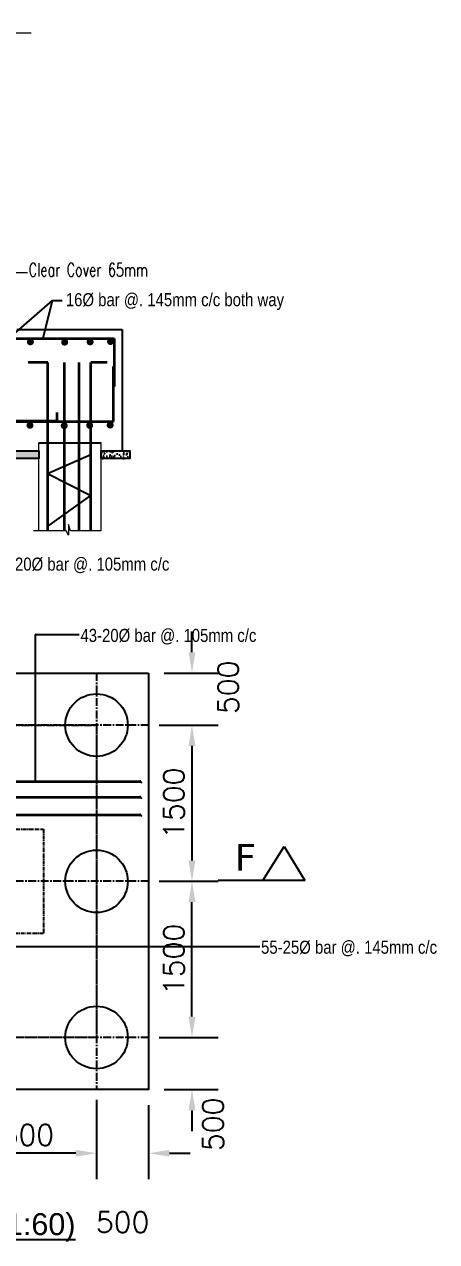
# Model space of a CAD drawing. Header units: millimetres. Extents: x 6239764 to 13047540, y 367704 to 979893.
# Drawn here: x 6567644 to 6571602, y 385256 to 396948 of the extents above; entities that cross this region are included whole.
import ezdxf
from ezdxf import colors
from ezdxf.entities.mleader import LeaderData, LeaderLine
from ezdxf.math import Vec2, Vec3

# ---------------------------------------------------------------- set-up
doc = ezdxf.new("R2010")
doc.units = ezdxf.units.MM
doc.header["$LTSCALE"] = 300
for name, pattern in [('CENTERX2', [4, 2.5, -0.5, 0.5, -0.5]), ('DASHED2', [0.375, 0.25, -0.125]), ('G', [2, 1.25, -0.25, 0.25, -0.25]), ('K', [2.5, 1.25, -0.25, 0.25, -0.25, 0.25, -0.25])]:
    doc.linetypes.add(name, pattern=pattern)
for name, color, linetype in [('05', 1, 'G'), ('07', 6, 'K'), ('DIM', 4, 'Continuous'), ('TEXT', 7, 'Continuous')]:
    doc.layers.add(name, color=color, linetype=linetype)
doc.layers.add('covering', color=7, linetype='Continuous', lineweight=15)
doc.layers.add('ROD', color=10, linetype='Continuous', lineweight=35)
doc.styles.add('1-100', font='romans.shx', dxfattribs={"height": 200})
doc.styles.add('1-37.5', font='arial.ttf')
doc.styles.add('NARROW', font='ARIALN.TTF')
doc.styles.get("Standard").update_dxf_attribs({"font": 'txt8.shx', "width": 0.7, "bigfont": 'hztxt_ii.shx'})
doc.styles.add('TEXT', font='swisscl.ttf')
doc.styles.add('ver', font='verdana.ttf')
doc.linetypes.add('ZIGZAG', pattern='A,0.0001,-0.2,[131,ltypeshp.shx,S=0.2,R=0,X=-0.2,Y=0],-0.4,[131,ltypeshp.shx,S=0.2,R=180,X=0.2,Y=0],-0.2', length=0.8001)
doc.dimstyles.new('1-100', dxfattribs={"dimtxt": 210, "dimasz": 200, "dimexe": 250, "dimexo": 150, "dimgap": 75, "dimtad": 1, "dimdec": 0, "dimzin": 3, "dimdsep": 46, "dimtxsty": '1-100', "dimcen": 0.09, "dimclrd": 161, "dimclre": 161, "dimclrt": 161, "dimadec": 0, "dimazin": 0, "dimtfac": 1, "dimtdec": 0, "dimtofl": 0, "dimtmove": 2, "dimatfit": 3, "dimfxl": 1, "dimtolj": 1, "dimtzin": 0, "dimarcsym": 0})
doc.dimstyles.new('1_8 N1', dxfattribs={"dimscale": 1.5, "dimtxt": 48, "dimasz": 36, "dimexe": 18, "dimexo": 18, "dimgap": 15, "dimtad": 1, "dimdec": 1, "dimzin": 3, "dimdsep": 46, "dimlunit": 4, "dimtxsty": 'TEXT', "dimblk": 'ARCHTICK', "dimcen": 5, "dimdle": 18, "dimclrd": 8, "dimclre": 8, "dimclrt": 256, "dimadec": 0, "dimazin": 0, "dimtfac": 1, "dimtdec": 1, "dimtix": 1, "dimtmove": 0, "dimatfit": 3, "dimfxl": 0.18, "dimtvp": 0.75, "dimtolj": 1, "dimtzin": 0, "dimlwe": -1, "dimarcsym": 0})

# ---------------------------------------------------------------- blocks, each defined once
blk = doc.blocks.new('*D849')
at = {"layer": '07', "color": 161, "linetype": 'Continuous', "lineweight": -2, "ltscale": 0.1, "transparency": 16777216}
for p, q in [((6566837, 386617), (6566837, 385855)), ((6568337, 386617), (6568337, 385855)), ((6568137, 386105), (6567037, 386105))]:
    blk.add_line(p, q, dxfattribs=at)
at = {"layer": '07', "color": 161, "linetype": 'Continuous', "ltscale": 0.1, "transparency": 16777216}
for points in [[(6567037, 386138), (6567037, 386072), (6566837, 386105)], [(6568137, 386138), (6568137, 386072), (6568337, 386105)]]:
    blk.add_solid(points, dxfattribs=at)
at = {"layer": 'Defpoints', "color": 0, "linetype": 'Continuous', "ltscale": 0.1, "transparency": 16777216}
for p in [(6566837, 386767), (6568337, 386767), (6566837, 386105)]:
    blk.add_point(p, dxfattribs=at)
at = {"layer": '07', "color": 161, "linetype": 'Continuous', "ltscale": 0.1, "transparency": 16777216, "insert": (6567587, 386280), "char_height": 200, "attachment_point": 5, "style": '1-100'}
blk.add_mtext('\\A1;1500', dxfattribs=at)
blk = doc.blocks.new('*D850')
at = {"layer": '07', "color": 161, "linetype": 'Continuous', "lineweight": -2, "ltscale": 0.1, "transparency": 16777216}
for p, q in [((6568937, 390217), (6569503, 390217)), ((6569253, 390017), (6569253, 388917)), ((6568937, 388717), (6569503, 388717))]:
    blk.add_line(p, q, dxfattribs=at)
at = {"layer": '07', "color": 161, "linetype": 'Continuous', "ltscale": 0.1, "transparency": 16777216}
for points in [[(6569220, 390017), (6569286, 390017), (6569253, 390217)], [(6569220, 388917), (6569286, 388917), (6569253, 388717)]]:
    blk.add_solid(points, dxfattribs=at)
at = {"layer": 'Defpoints', "color": 0, "linetype": 'Continuous', "ltscale": 0.1, "transparency": 16777216}
for p in [(6568787, 390217), (6568787, 388717), (6569253, 388717)]:
    blk.add_point(p, dxfattribs=at)
at = {"layer": '07', "color": 161, "linetype": 'Continuous', "ltscale": 0.1, "transparency": 16777216, "insert": (6569078, 389467), "char_height": 200, "attachment_point": 5, "rotation": 90, "style": '1-100'}
blk.add_mtext('\\A1;1500', dxfattribs=at)
blk = doc.blocks.new('*D851')
at = {"layer": '07', "color": 161, "linetype": 'Continuous', "lineweight": -2, "ltscale": 0.1, "transparency": 16777216}
for p, q in [((6569253, 390917), (6569253, 391117)), ((6568987, 390717), (6569503, 390717)), ((6568937, 390217), (6569503, 390217)), ((6569253, 390017), (6569253, 389817))]:
    blk.add_line(p, q, dxfattribs=at)
at = {"layer": '07', "color": 161, "linetype": 'Continuous', "ltscale": 0.1, "transparency": 16777216}
for points in [[(6569220, 390917), (6569286, 390917), (6569253, 390717)], [(6569220, 390017), (6569286, 390017), (6569253, 390217)]]:
    blk.add_solid(points, dxfattribs=at)
at = {"layer": 'Defpoints', "color": 0, "linetype": 'Continuous', "ltscale": 0.1, "transparency": 16777216}
for p in [(6568837, 390717), (6569253, 390717), (6568787, 390217)]:
    blk.add_point(p, dxfattribs=at)
at = {"layer": '07', "color": 161, "linetype": 'Continuous', "ltscale": 0.1, "transparency": 16777216, "insert": (6569601, 390580), "char_height": 200, "attachment_point": 5, "rotation": 90, "style": '1-100'}
blk.add_mtext('\\A1;500', dxfattribs=at)
blk = doc.blocks.new('*D852')
at = {"layer": '07', "color": 161, "linetype": 'Continuous', "lineweight": -2, "ltscale": 0.1, "transparency": 16777216}
for p, q in [((6568937, 388717), (6569503, 388717)), ((6569253, 387417), (6569253, 388517)), ((6568937, 387217), (6569503, 387217))]:
    blk.add_line(p, q, dxfattribs=at)
at = {"layer": '07', "color": 161, "linetype": 'Continuous', "ltscale": 0.1, "transparency": 16777216}
for points in [[(6569220, 388517), (6569286, 388517), (6569253, 388717)], [(6569220, 387417), (6569286, 387417), (6569253, 387217)]]:
    blk.add_solid(points, dxfattribs=at)
at = {"layer": 'Defpoints', "color": 0, "linetype": 'Continuous', "ltscale": 0.1, "transparency": 16777216}
for p in [(6568787, 388717), (6569253, 388717), (6568787, 387217)]:
    blk.add_point(p, dxfattribs=at)
at = {"layer": '07', "color": 161, "linetype": 'Continuous', "ltscale": 0.1, "transparency": 16777216, "insert": (6569078, 387967), "char_height": 200, "attachment_point": 5, "rotation": 90, "style": '1-100'}
blk.add_mtext('\\A1;1500', dxfattribs=at)
blk = doc.blocks.new('*D853')
at = {"layer": '07', "color": 161, "linetype": 'Continuous', "lineweight": -2, "ltscale": 0.1, "transparency": 16777216}
for p, q in [((6569253, 387417), (6569253, 387617)), ((6568987, 387217), (6569503, 387217)), ((6568987, 386717), (6569503, 386717)), ((6569253, 386517), (6569253, 386317))]:
    blk.add_line(p, q, dxfattribs=at)
at = {"layer": '07', "color": 161, "linetype": 'Continuous', "ltscale": 0.1, "transparency": 16777216}
for points in [[(6569220, 387417), (6569286, 387417), (6569253, 387217)], [(6569220, 386517), (6569286, 386517), (6569253, 386717)]]:
    blk.add_solid(points, dxfattribs=at)
at = {"layer": 'Defpoints', "color": 0, "linetype": 'Continuous', "ltscale": 0.1, "transparency": 16777216}
for p in [(6568837, 387217), (6569253, 387217), (6568837, 386717)]:
    blk.add_point(p, dxfattribs=at)
at = {"layer": '07', "color": 161, "linetype": 'Continuous', "ltscale": 0.1, "transparency": 16777216, "insert": (6569454, 386383), "char_height": 200, "attachment_point": 5, "rotation": 90, "style": '1-100'}
blk.add_mtext('\\A1;500', dxfattribs=at)
blk = doc.blocks.new('*D854')
at = {"layer": '07', "color": 161, "linetype": 'Continuous', "lineweight": -2, "ltscale": 0.1, "transparency": 16777216}
for p, q in [((6568337, 386567), (6568337, 385855)), ((6568837, 386567), (6568837, 385855)), ((6568137, 386105), (6567937, 386105)), ((6569037, 386105), (6569237, 386105))]:
    blk.add_line(p, q, dxfattribs=at)
at = {"layer": '07', "color": 161, "linetype": 'Continuous', "ltscale": 0.1, "transparency": 16777216}
for points in [[(6568137, 386138), (6568137, 386072), (6568337, 386105)], [(6569037, 386138), (6569037, 386072), (6568837, 386105)]]:
    blk.add_solid(points, dxfattribs=at)
at = {"layer": 'Defpoints', "color": 0, "linetype": 'Continuous', "ltscale": 0.1, "transparency": 16777216}
for p in [(6568337, 386717), (6568837, 386717), (6568337, 386105)]:
    blk.add_point(p, dxfattribs=at)
at = {"layer": '07', "color": 161, "linetype": 'Continuous', "ltscale": 0.1, "transparency": 16777216, "insert": (6568587, 385443), "char_height": 200, "attachment_point": 5, "style": '1-100'}
blk.add_mtext('\\A1;500', dxfattribs=at)
blk = doc.blocks.new('_ArchTick')
at = {"color": 0, "linetype": 'ByBlock', "const_width": 0.4}
blk.add_lwpolyline([(-0.5, -0.5), (0.5, 0.5)], dxfattribs=at)

msp = doc.modelspace()

# ---------------------------------------------------------------- hatches: boundary and pattern name
at = {"lineweight": 25}
h = msp.add_hatch(dxfattribs=at)
h.set_pattern_fill('AR-CONC', color=9, scale=20)
h.set_pattern_definition([(50, (6406814.06, 699564.76), (143.452037, -12.550427), [15, -165]), (355, (6406814.06, 699564.76), (-27.750267, 150.438427), [12, -132]), (100.451444, (6406826.02, 699563.71), (115.70177, 137.888), [12.74804, -140.22842]), (46.1842, (6406814.06, 699604.76), (213.44827, -33.10386), [22.5, -247.5]), (96.635635, (6406831.85, 699602), (186.93239, 194.82372), [19.12207, -210.34275]), (351.184164, (6406814.06, 699604.76), (186.93239, 194.82372), [18, -198]), (21, (6406834.06, 699594.76), (119.38141, -80.52378), [15, -165]), (326, (6406834.06, 699594.76), (48.663066, 145.03001), [12, -132]), (71.451445, (6406844.01, 699588.05), (168.044475, 64.50623), [12.74804, -140.22842]), (37.5, (6406814.065, 699564.757), (2.431971, 66.578771), [0, -130.4, 0, -134, 0, -132.5]), (7.5, (6406814.065, 699564.76), (52.613907, 78.882342), [0, -76.4, 0, -127.4, 0, -50.5]), (327.5, (6406769.465, 699564.757), (106.764487, -4.510974), [0, -50, 0, -156, 0, -207]), (317.5, (6406749.46, 699564.76), (116.637234, 20.020996), [0, -65, 0, -103.6, 0, -147])])
h.paths.add_polyline_path([(6566882.4, 392852), (6567782.4, 392852), (6567782.4, 392777), (6566882.4, 392777)])
h.paths.add_polyline_path([(6563882.4, 392852), (6564782.4, 392852), (6564782.4, 392777), (6563882.4, 392777)])
h.paths.add_polyline_path([(6563282.4, 392852), (6563007.4, 392852), (6563007.4, 392777), (6563282.4, 392777)])
at = {"ltscale": 0.1}
h = msp.add_hatch(dxfattribs=at)
h.set_pattern_fill('AR-CONC', color=8, scale=0.5)
h.set_pattern_definition([(50, (-4677.74, -83871.78), (91.0923345, -7.9695428), [9.525, -104.775]), (355, (-4677.74, -83871.78), (-17.6217107, 95.5284226), [7.62, -83.8202921]), (100.4514447, (-4670.15, -83872.44), (73.4706235, 87.558876), [8.0950044, -89.0451223]), (46.1842, (-4677.74, -83846.38), (135.5395204, -21.021164), [14.2875, -157.1625]), (96.6355576, (-4666.44, -83848.13), (118.702067, 123.7130623), [12.1425116, -133.567804]), (351.1841512, (-4677.74, -83846.38), (118.702067, 123.7130623), [11.4299835, -125.729866]), (21, (-4665.04, -83852.73), (75.8071956, -51.1325991), [9.525, -104.775]), (326, (-4665.04, -83852.73), (30.9010142, 92.093983), [7.62, -83.82]), (71.451445, (-4658.72, -83856.99), (106.7082096, 40.9613844), [8.0950044, -89.0449688]), (37.5, (-4677.74, -83871.778), (1.54430163, 42.27751944), [0, -82.804, 0, -85.09, 0, -84.1375]), (7.5, (-4677.74, -83871.78), (33.40983126, 50.0902874), [0, -48.514, 0, -80.899, 0, -32.0675]), (327.5, (-4706.06, -83871.778), (67.79529758, -2.864372), [0, -31.75, 0, -99.06, 0, -131.445]), (317.5, (-4718.76, -83871.78), (74.0645907, 12.7132455), [0, -41.275, 0, -65.786, 0, -93.345])])
h.paths.add_polyline_path([(6568657.4, 392852), (6568582.4, 392852), (6568582.4, 392777), (6568657.4, 392777)])
h.paths.add_polyline_path([(6568582.4, 392852), (6568382.4, 392852), (6568382.4, 392777), (6568582.4, 392777)])
at = {"layer": 'ROD'}
h = msp.add_hatch(dxfattribs=at)
h.set_pattern_fill('ANSI31', color=256)
h.set_pattern_definition([(45, (6401907.44147, 696075.69619), (-0.08838834765, 0.08838834765), [])])
h.paths.add_polyline_path([(6568767.7, 389674.3, 1), (6568755, 389674.3, 1)])
h = msp.add_hatch(dxfattribs=at)
h.set_pattern_fill('ANSI31', color=256)
h.set_pattern_definition([(45, (6401907.44147, 695925.86785), (-0.08838834765, 0.08838834765), [])])
h.paths.add_polyline_path([(6568767.7, 389524.4, 1), (6568755, 389524.4, 1)])
h = msp.add_hatch(dxfattribs=at)
h.set_pattern_fill('ANSI31', color=256)
h.set_pattern_definition([(45, (6401907.44147, 695755.54201), (-0.08838834765, 0.08838834765), [])])
h.paths.add_polyline_path([(6568767.7, 389354.1, 1), (6568755, 389354.1, 1)])

# ---------------------------------------------------------------- linework, layer by layer
at = {"lineweight": 0}
msp.add_line((6567407.9, 394565.7), (6567673.4, 394565.7), dxfattribs=at)
at = {"lineweight": 25}
for p, q in [((6567572.4, 394016.4, 0), (6568582.4, 394016.4, 0)), ((6568582.4, 394016.4, 0), (6568582.4, 392852, 0))]:
    msp.add_line(p, q, dxfattribs=at)
at = {"color": 6, "ltscale": 0.1}
msp.add_line((6567749.6, 391086.3), (6568169.1, 391086.3), dxfattribs=at)
at = {"color": 8, "linetype": 'CENTERX2', "ltscale": 0.1}
for p, q in [((6568336.6, 390717.1), (6568336.6, 386717.1)), ((6568836.6, 390217.1), (6561886.6, 390217.1)), ((6568836.6, 388717.1), (6561886.6, 388717.1)), ((6568836.6, 387217.1), (6561886.6, 387217.1))]:
    msp.add_line(p, q, dxfattribs=at)
at = {"lineweight": 25, "elevation": 0}
for points in [[(6566882.4, 392852), (6567782.4, 392852), (6567782.4, 392777), (6566882.4, 392777)], [(6568382.4, 392852), (6568657.4, 392852), (6568657.4, 392777), (6568382.4, 392777)]]:
    msp.add_lwpolyline(points, close=True, dxfattribs=at)
at = {"color": 141, "ltscale": 0.1}
msp.add_lwpolyline([(6568836.6, 390717.1), (6568836.6, 386717.1), (6561836.6, 386717.1), (6561836.6, 390717.1)], close=True, dxfattribs=at)
at = {"color": 8, "linetype": 'CENTERX2', "ltscale": 0.1}
msp.add_lwpolyline([(6568336.6, 390217.1), (6568336.6, 387217.1), (6562336.6, 387217.1), (6562336.6, 390217.1)], close=True, dxfattribs=at)
at = {"color": 22, "ltscale": 0.1}
for centre in [(6568336.6, 390217.1), (6568336.6, 388717.1), (6568336.6, 387217.1)]:
    msp.add_circle(centre, 300, dxfattribs=at)
at = {"layer": '05', "ltscale": 0.1}
msp.add_lwpolyline([(6567826.6, 389217.1), (6567826.6, 388217.1), (6567026.6, 388217.1), (6567026.6, 389217.1)], close=True, dxfattribs=at)
at = {"layer": 'covering', "lineweight": 0, "ltscale": 1500}
for p, q in [((6567782.4, 392083.7), (6567782.4, 392927)), ((6568382.4, 392083.7), (6568382.4, 392927))]:
    msp.add_line(p, q, dxfattribs=at)
at = {"layer": 'covering', "linetype": 'DASHED2', "lineweight": 0, "ltscale": 1500}
for points in [[(6567709, 396862.6), (6567277.2, 396862.6), (6567235.4, 396739.8), (6567235.4, 396947.9)], [(6568382.4, 392083.7), (6568087.2, 392083.7), (6568066.3, 392145.1), (6568066.3, 392041), (6568045.1, 392083.8), (6567732.4, 392083.7)]]:
    msp.add_lwpolyline(points, dxfattribs=at)
at = {"layer": 'DIM'}
msp.add_line((6567915.4, 394295.2, 0), (6568005.6, 394295.2, 0), dxfattribs=at)
at = {"layer": 'DIM', "linetype": 'ZIGZAG', "ltscale": 0.1}
msp.add_line((6567782.4, 392927), (6568382.4, 392927), dxfattribs=at)
at = {"layer": 'DIM', "ltscale": 3}
for p, q in [((6569933.5, 388725.5), (6570137.3, 389050.4)), ((6570137.3, 389050.4), (6570337.8, 388725.5)), ((6570337.8, 388725.5), (6569503.6, 388725.5))]:
    msp.add_line(p, q, dxfattribs=at)
at = {"layer": 'ROD'}
for p, q in [((6561657.4, 393929.9), (6568507.4, 393929.9)), ((6568507.4, 393929.9), (6568507.4, 393468.1)), ((6567868, 393700.8), (6567680, 393700.8)), ((6567868, 392083.7), (6567868, 393700.8)), ((6568029, 392083.7), (6568029, 393700.8)), ((6568171.3, 392083.7), (6568171.3, 393700.8)), ((6568282.2, 392083.7), (6568282.2, 393700.8)), ((6568439.9, 393699.1), (6568282.2, 393699.1)), ((6568499.4, 393134.3, 0), (6568499.4, 393662, 0)), ((6567957.4, 393139.1), (6567957.4, 393219.9)), ((6561707.4, 393134.3, 0), (6568499.4, 393134.3, 0)), ((6567537.4, 393139.1), (6567957.4, 393139.1)), ((6561911.6, 389675), (6568761.6, 389675)), ((6561911.6, 389525.2), (6568761.6, 389525.2)), ((6561911.6, 389354.9), (6568761.6, 389354.9))]:
    msp.add_line(p, q, dxfattribs=at)
at = {"layer": 'ROD', "lineweight": 25}
for p, q in [((6567865.9, 392635.2), (6568282.2, 392816.3)), ((6567865.9, 392635.2), (6568282.4, 392421.3)), ((6567865.9, 392123.9), (6568282.4, 392421.3))]:
    msp.add_line(p, q, dxfattribs=at)
at = {"layer": 'ROD', "const_width": 33.4, "elevation": 0}
for points in [[(6567718.2, 393898.4, -1), (6567684.8, 393898.4, -1)], [(6568047.3, 393894.9, -1), (6568013.9, 393894.9, -1)], [(6568291.7, 393897.9, -1), (6568258.3, 393897.9, -1)], [(6568487.6, 393901.1, -1), (6568454.2, 393901.1, -1)], [(6567714.1, 393096.6, -1), (6567680.7, 393096.6, -1)], [(6568043.1, 393093.1, -1), (6568009.7, 393093.1, -1)], [(6568287.6, 393096.1, -1), (6568254.2, 393096.1, -1)], [(6568483.8, 393099.3, -1), (6568450.3, 393099.3, -1)]]:
    msp.add_lwpolyline(points, format="xyb", close=True, dxfattribs=at)

# ---------------------------------------------------------------- texts
at = {"lineweight": 25}
for s, height, style, p in [('43-20Ø bar @. 105mm c/c', 125, 'NARROW', (6567346.7, 391701.3)), ('43-20Ø bar @. 105mm c/c', 125, 'NARROW', (6568182.4, 391016.3, -20.9)), ('F', 258.5, 'ver', (6569664, 388818.4)), ('55-25Ø bar @. 145mm c/c', 125, 'NARROW', (6569916.3, 388021.4, -20.9))]:
    msp.add_text(s, height=height, dxfattribs=dict(at, style=style)).set_placement(p)
at = {"insert": (6567685.3, 394655.1, 0), "char_height": 128.068, "width": 1699.627, "attachment_point": 1}
msp.add_mtext('Clear Cover 65mm', dxfattribs=at)
at = {"ltscale": 1500, "insert": (6568041.8, 394366, 0), "char_height": 125, "width": 2179.751, "attachment_point": 1, "style": 'NARROW'}
msp.add_mtext('16%%C bar @. 145mm c/c both way', dxfattribs=at)
at = {"layer": 'TEXT', "linetype": 'Continuous', "ltscale": 0.5, "insert": (6562665.2, 385529.2), "char_height": 210, "attachment_point": 1, "style": '1-37.5'}
msp.add_mtext('{\\L PLAN OF PILE CAP:PC-6( SCALE=1:60)}', dxfattribs=at)

# ---------------------------------------------------------------- dimensions: what is measured, and where the dimension line sits
at = {"layer": '07', "color": 6, "linetype": 'Continuous', "ltscale": 0.1}
for base, p1, p2, picture, middle in [((6569252.9, 390717.1), (6568786.6, 390217.1), (6568836.6, 390717.1), '*D851', (6569600.5, 390579.8)), ((6569252.9, 387217.1), (6568836.6, 386717.1), (6568836.6, 387217.1), '*D853', (6569453.9, 386383.1))]:
    dim = msp.add_linear_dim(base=base, p1=p1, p2=p2, angle=270, dimstyle='1-100', dxfattribs=at)
    dim.commit()
    dim.dimension.update_dxf_attribs({"geometry": picture, "text_midpoint": middle, "dimtype": 160})
for p1, picture, middle in [((6568786.6, 390217.1), '*D850', (6569077.9, 389467.1)), ((6568786.6, 387217.1), '*D852', (6569077.9, 387967.1))]:
    dim = msp.add_linear_dim(base=(6569252.9, 388717.1), p1=p1, p2=(6568786.6, 388717.1), angle=270, dimstyle='1-100', dxfattribs=at)
    dim.commit()
    dim.dimension.update_dxf_attribs({"geometry": picture, "text_midpoint": middle})
for base, p1, p2, picture, middle in [((6566836.6, 386105), (6568336.6, 386767.1), (6566836.6, 386767.1), '*D849', (6567586.6, 386280)), ((6568336.6, 386105), (6568836.6, 386717.1), (6568336.6, 386717.1), '*D854', (6568586.6, 385442.5))]:
    dim = msp.add_linear_dim(base=base, p1=p1, p2=p2, dimstyle='1-100', dxfattribs=at)
    dim.commit()
    dim.dimension.update_dxf_attribs({"geometry": picture, "text_midpoint": middle})

# ---------------------------------------------------------------- leaders
at = {"color": 6, "ltscale": 0.1}
ml = msp.add_multileader_mtext('Standard', dxfattribs=at)
ml.set_content('', color=6)
ml.set_leader_properties()
ml.build(insert=Vec2(0, 0))
ml.multileader.update_dxf_attribs({"text_right_attachment_type": 6, "dogleg_length": 0.36})
ctx = ml.context
ctx.base_point, ctx.plane_origin = Vec3(6567745.3, 391088.3), Vec3(6567749.6, 389675)
ctx.right_attachment, ctx.text_align_type = 6, 2
notes = []
notes.append((ctx, [(0, (1, 1, 0), (6567749.6, 391086.3), (-1, 0), 0.36, [(0, [(6567749.6, 389675)], 0, [])])]))
ctx.mtext.insert, ctx.mtext.alignment, ctx.mtext.flow_direction = Vec3(6567747.3, 391090.3), 3, 5
ml = msp.add_multileader_mtext('Standard', dxfattribs=at)
ml.set_content('', color=6)
ml.set_leader_properties()
ml.build(insert=Vec2(0, 0))
ml.multileader.update_dxf_attribs({"text_right_attachment_type": 6, "dogleg_length": 0.36})
ctx = ml.context
ctx.base_point, ctx.plane_origin = Vec3(6569903.4, 388091.4), Vec3(6566310.3, 388091.4)
ctx.right_attachment = 6
notes.append((ctx, [(0, (1, 1, 0), (6569903, 388091.4), (1, 0), 0.36, [(0, [(6566310.3, 388091.4)], 0, [])])]))
ctx.mtext.insert, ctx.mtext.flow_direction = Vec3(6569905.4, 388093.4), 5
at = {"layer": 'DIM'}
msp.add_leader([(6567469.7, 393909.4, 0), (6567915.4, 394295.2, 0)], dimstyle='1_8 N1', override={"dimasz": 50, "dimclrd": 256}, dxfattribs=at)
ml = msp.add_multileader_mtext('Standard', dxfattribs=at)
ml.set_content('', color=256)
ml.set_leader_properties()
ml.build(insert=Vec2(0, 0))
ml.multileader.update_dxf_attribs({"text_right_attachment_type": 6, "dogleg_length": 0.36})
ctx = ml.context
ctx.base_point, ctx.plane_origin = Vec3(6567915.8, 394295.2), Vec3(6567822, 393929.9)
ctx.right_attachment = 6
notes.append((ctx, [(0, (1, 1, 0), (6567915.4, 394295.2), (1, 0), 0.36, [(0, [(6567822, 393929.9)], 0, [])])]))
ctx.mtext.insert, ctx.mtext.flow_direction = Vec3(6567917.8, 394297.2), 5
for ctx, leaders in notes:
    for number, flags, end, landing, length, lines in leaders:
        leader = LeaderData()
        leader.index, (leader.has_last_leader_line, leader.has_dogleg_vector, leader.attachment_direction) = number, flags
        leader.last_leader_point, leader.dogleg_vector, leader.dogleg_length = Vec3(end), Vec3(landing), length
        for number, points, colour, breaks in lines:
            line = LeaderLine()
            line.index, line.vertices, line.color, line.breaks = number, Vec3.list(points), colors.encode_raw_color(colour), breaks
            leader.lines.append(line)
        ctx.leaders.append(leader)

doc.saveas('drawing.dxf')
